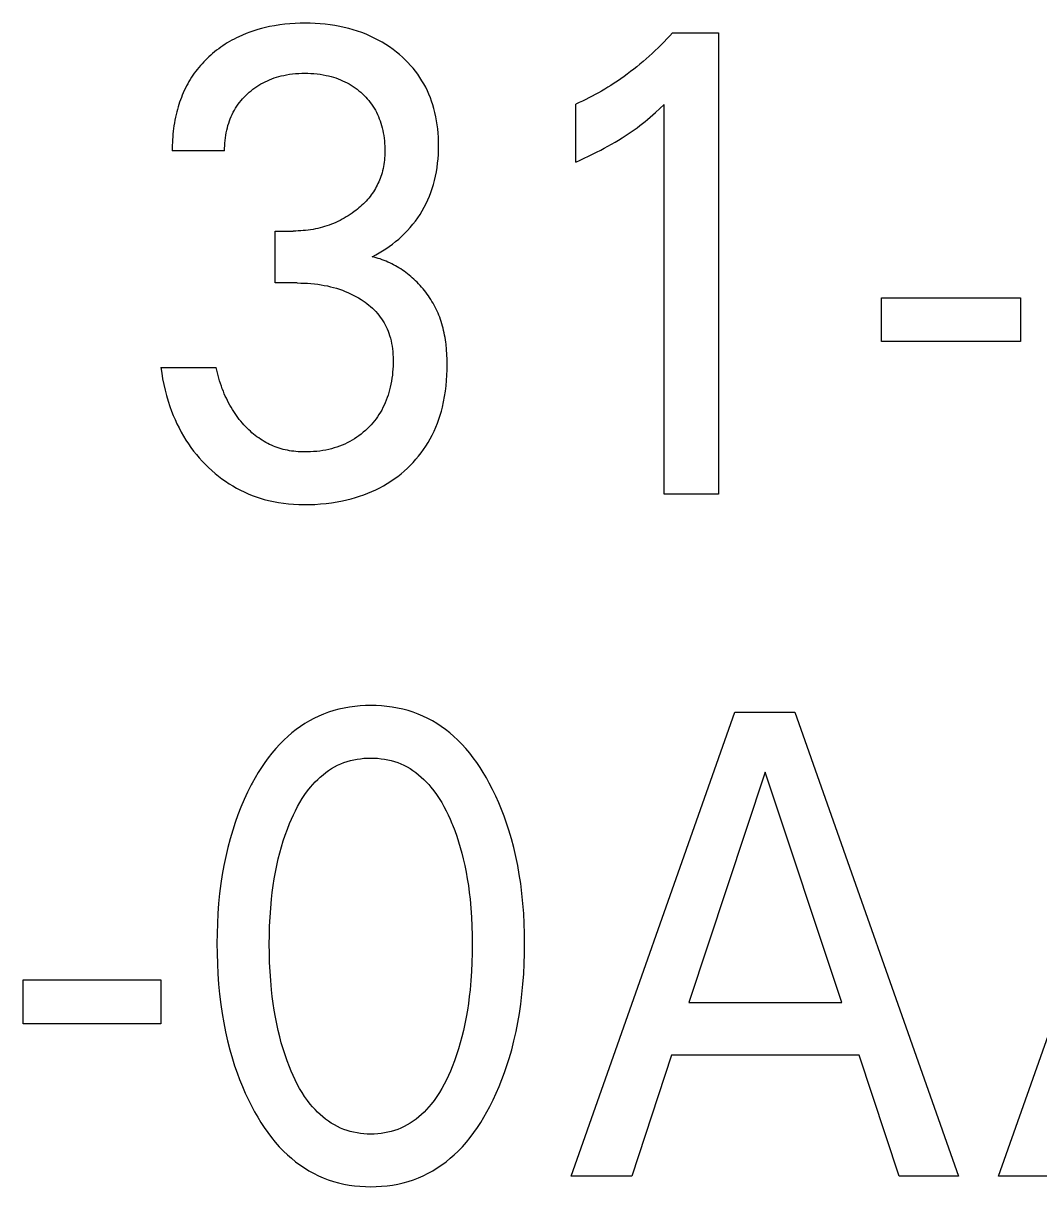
# Model space of a CAD drawing. Extents: x 10 to 622, y -523 to 292.
# Drawn here: x 283.885 to 284.639, y 101.964 to 102.827 of the extents above; entities that cross this region are included whole.
import ezdxf

# ---------------------------------------------------------------- set-up
doc = ezdxf.new("R2010")
doc.units = 0
doc.header["$LTSCALE"] = 5
doc.header["$MEASUREMENT"] = 0
doc.layers.get('0').update_dxf_attribs({"linetype": 'CONTINUOUS'})

msp = doc.modelspace()

# ---------------------------------------------------------------- linework, layer by layer
at = {"color": 7, "linetype": 'Continuous'}
for p, q in [((284.07179, 102.82533), (284.06804, 102.82464)), ((284.07555, 102.82591), (284.07179, 102.82533)), ((284.07933, 102.82636), (284.07555, 102.82591)), ((284.08312, 102.82671), (284.07933, 102.82636)), ((284.08693, 102.82695), (284.08312, 102.82671)), ((284.09074, 102.82709), (284.08693, 102.82695)), ((284.09455, 102.82713), (284.09074, 102.82709)), ((284.09823, 102.82709), (284.09455, 102.82713)), ((284.10191, 102.82695), (284.09823, 102.82709)), ((284.10559, 102.82672), (284.10191, 102.82695)), ((284.10926, 102.82639), (284.10559, 102.82672)), ((284.11292, 102.82595), (284.10926, 102.82639)), ((284.11656, 102.82541), (284.11292, 102.82595)), ((284.12018, 102.82475), (284.11656, 102.82541)), ((284.04512, 102.81716), (284.04339, 102.81632)), ((284.04787, 102.8184), (284.04512, 102.81716)), ((284.05066, 102.81955), (284.04787, 102.8184)), ((284.05349, 102.82062), (284.05066, 102.81955)), ((284.05635, 102.82159), (284.05349, 102.82062)), ((284.05924, 102.82248), (284.05635, 102.82159)), ((284.06215, 102.82328), (284.05924, 102.82248)), ((284.06509, 102.824), (284.06215, 102.82328)), ((284.06804, 102.82464), (284.06509, 102.824)), ((284.12349, 102.82404), (284.12018, 102.82475)), ((284.12679, 102.82323), (284.12349, 102.82404)), ((284.13005, 102.82231), (284.12679, 102.82323)), ((284.13328, 102.82129), (284.13005, 102.82231)), ((284.13648, 102.82017), (284.13328, 102.82129)), ((284.13964, 102.81894), (284.13648, 102.82017)), ((284.14275, 102.81759), (284.13964, 102.81894)), ((284.1457, 102.81619), (284.14275, 102.81759)), ((284.365, 102.81779), (284.36291, 102.81555)), ((284.36706, 102.82006), (284.365, 102.81779)), ((284.36706, 102.82006), (284.40102, 102.82006)), ((284.40102, 102.82006), (284.40102, 102.47779)), ((284.0303, 102.80828), (284.02877, 102.80712)), ((284.03186, 102.80941), (284.0303, 102.80828)), ((284.03344, 102.8105), (284.03186, 102.80941)), ((284.03505, 102.81156), (284.03344, 102.8105)), ((284.03667, 102.81259), (284.03505, 102.81156)), ((284.03832, 102.81357), (284.03667, 102.81259)), ((284.03999, 102.81453), (284.03832, 102.81357)), ((284.04168, 102.81544), (284.03999, 102.81453)), ((284.04339, 102.81632), (284.04168, 102.81544)), ((284.14861, 102.81468), (284.1457, 102.81619)), ((284.15146, 102.81308), (284.14861, 102.81468)), ((284.15425, 102.81137), (284.15146, 102.81308)), ((284.15699, 102.80957), (284.15425, 102.81137)), ((284.15965, 102.80766), (284.15699, 102.80957)), ((284.35646, 102.809), (284.35425, 102.80687)), ((284.35864, 102.81115), (284.35646, 102.809)), ((284.36079, 102.81334), (284.35864, 102.81115)), ((284.36291, 102.81555), (284.36079, 102.81334)), ((284.02043, 102.79974), (284.01916, 102.79843)), ((284.02173, 102.80102), (284.02043, 102.79974)), ((284.02305, 102.80227), (284.02173, 102.80102)), ((284.0244, 102.8035), (284.02305, 102.80227)), ((284.02578, 102.80469), (284.0244, 102.8035)), ((284.02726, 102.80592), (284.02578, 102.80469)), ((284.02877, 102.80712), (284.02726, 102.80592)), ((284.16225, 102.80567), (284.15965, 102.80766)), ((284.16445, 102.80385), (284.16225, 102.80567)), ((284.16659, 102.80197), (284.16445, 102.80385)), ((284.16867, 102.80001), (284.16659, 102.80197)), ((284.17068, 102.79799), (284.16867, 102.80001)), ((284.34745, 102.80067), (284.34513, 102.79867)), ((284.34975, 102.80271), (284.34745, 102.80067)), ((284.35202, 102.80477), (284.34975, 102.80271)), ((284.35425, 102.80687), (284.35202, 102.80477)), ((284.01326, 102.79149), (284.01218, 102.79003)), ((284.01438, 102.79293), (284.01326, 102.79149)), ((284.01553, 102.79435), (284.01438, 102.79293)), ((284.01671, 102.79573), (284.01553, 102.79435)), ((284.01792, 102.7971), (284.01671, 102.79573)), ((284.01916, 102.79843), (284.01792, 102.7971)), ((284.17261, 102.7959), (284.17068, 102.79799)), ((284.17448, 102.79375), (284.17261, 102.7959)), ((284.17626, 102.79153), (284.17448, 102.79375)), ((284.17797, 102.78925), (284.17626, 102.79153)), ((284.33586, 102.79122), (284.33348, 102.78943)), ((284.33822, 102.79303), (284.33586, 102.79122)), ((284.34055, 102.79488), (284.33822, 102.79303)), ((284.34285, 102.79676), (284.34055, 102.79488)), ((284.34513, 102.79867), (284.34285, 102.79676)), ((284.00728, 102.78228), (284.0064, 102.78064)), ((284.0082, 102.7839), (284.00728, 102.78228)), ((284.00916, 102.7855), (284.0082, 102.7839)), ((284.01013, 102.78703), (284.00916, 102.7855)), ((284.01114, 102.78854), (284.01013, 102.78703)), ((284.01218, 102.79003), (284.01114, 102.78854)), ((284.06165, 102.78209), (284.0632, 102.78295)), ((284.0632, 102.78295), (284.06479, 102.78376)), ((284.06479, 102.78376), (284.06643, 102.78454)), ((284.06643, 102.78454), (284.0681, 102.78526)), ((284.0681, 102.78526), (284.06979, 102.78593)), ((284.06979, 102.78593), (284.0715, 102.78654)), ((284.0715, 102.78654), (284.07323, 102.78711)), ((284.07323, 102.78711), (284.07498, 102.78762)), ((284.07498, 102.78762), (284.07674, 102.78807)), ((284.07674, 102.78807), (284.07851, 102.78848)), ((284.07851, 102.78848), (284.08071, 102.78891)), ((284.08071, 102.78891), (284.08293, 102.78927)), ((284.08293, 102.78927), (284.08516, 102.78956)), ((284.08516, 102.78956), (284.08739, 102.78978)), ((284.08739, 102.78978), (284.08963, 102.78993)), ((284.08963, 102.78993), (284.09188, 102.79002)), ((284.09188, 102.79002), (284.09412, 102.79005)), ((284.09412, 102.79005), (284.09642, 102.79003)), ((284.09642, 102.79003), (284.09871, 102.78994)), ((284.09871, 102.78994), (284.101, 102.78979)), ((284.101, 102.78979), (284.10328, 102.78957)), ((284.10328, 102.78957), (284.10555, 102.78928)), ((284.10555, 102.78928), (284.10781, 102.78892)), ((284.10781, 102.78892), (284.11006, 102.78848)), ((284.11006, 102.78848), (284.11185, 102.78807)), ((284.11185, 102.78807), (284.11363, 102.78762)), ((284.11363, 102.78762), (284.1154, 102.78711)), ((284.1154, 102.78711), (284.11714, 102.78655)), ((284.11714, 102.78655), (284.11887, 102.78594)), ((284.11887, 102.78594), (284.12058, 102.78527)), ((284.12058, 102.78527), (284.12227, 102.78454)), ((284.12227, 102.78454), (284.12393, 102.78376)), ((284.12393, 102.78376), (284.12551, 102.78296)), ((284.12551, 102.78296), (284.12706, 102.7821)), ((284.17958, 102.78691), (284.17797, 102.78925)), ((284.1811, 102.78452), (284.17958, 102.78691)), ((284.18252, 102.78209), (284.1811, 102.78452)), ((284.32372, 102.78264), (284.32122, 102.78103)), ((284.32619, 102.78428), (284.32372, 102.78264)), ((284.32865, 102.78597), (284.32619, 102.78428)), ((284.33107, 102.78768), (284.32865, 102.78597)), ((284.33348, 102.78943), (284.33107, 102.78768)), ((284.00326, 102.77387), (284.00257, 102.77213)), ((284.00399, 102.77559), (284.00326, 102.77387)), ((284.00475, 102.77729), (284.00399, 102.77559)), ((284.00556, 102.77897), (284.00475, 102.77729)), ((284.0064, 102.78064), (284.00556, 102.77897)), ((284.04918, 102.77232), (284.0504, 102.77355)), ((284.0504, 102.77355), (284.05165, 102.77475)), ((284.05165, 102.77475), (284.05295, 102.7759)), ((284.05295, 102.7759), (284.05431, 102.77705)), ((284.05431, 102.77705), (284.05572, 102.77815)), ((284.05572, 102.77815), (284.05715, 102.77921)), ((284.05715, 102.77921), (284.05862, 102.78022)), ((284.05862, 102.78022), (284.06012, 102.78118)), ((284.06012, 102.78118), (284.06165, 102.78209)), ((284.12706, 102.7821), (284.12859, 102.78119)), ((284.12859, 102.78119), (284.13008, 102.78022)), ((284.13008, 102.78022), (284.13154, 102.77921)), ((284.13154, 102.77921), (284.13297, 102.77816)), ((284.13297, 102.77816), (284.13436, 102.77705)), ((284.13436, 102.77705), (284.13572, 102.7759)), ((284.13572, 102.7759), (284.13699, 102.77475)), ((284.13699, 102.77475), (284.13822, 102.77357)), ((284.13822, 102.77357), (284.13942, 102.77234)), ((284.18386, 102.7796), (284.18252, 102.78209)), ((284.1851, 102.77706), (284.18386, 102.7796)), ((284.18626, 102.77448), (284.1851, 102.77706)), ((284.18733, 102.77186), (284.18626, 102.77448)), ((284.30971, 102.77424), (284.30735, 102.77297)), ((284.31205, 102.77553), (284.30971, 102.77424)), ((284.31437, 102.77686), (284.31205, 102.77553)), ((284.31667, 102.77822), (284.31437, 102.77686)), ((284.31895, 102.77961), (284.31667, 102.77822)), ((284.32122, 102.78103), (284.31895, 102.77961)), ((284.00017, 102.76505), (283.99966, 102.76324)), ((284.00072, 102.76684), (284.00017, 102.76505)), ((284.0013, 102.76862), (284.00072, 102.76684)), ((284.00192, 102.77038), (284.0013, 102.76862)), ((284.00257, 102.77213), (284.00192, 102.77038)), ((284.04281, 102.76414), (284.04374, 102.76559)), ((284.04374, 102.76559), (284.04474, 102.76701)), ((284.04474, 102.76701), (284.04578, 102.76839)), ((284.04578, 102.76839), (284.04686, 102.76974)), ((284.04686, 102.76974), (284.048, 102.77105)), ((284.048, 102.77105), (284.04918, 102.77232)), ((284.13942, 102.77234), (284.14057, 102.77107)), ((284.14057, 102.77107), (284.14168, 102.76977)), ((284.14168, 102.76977), (284.14274, 102.76843)), ((284.14274, 102.76843), (284.14375, 102.76705)), ((284.14375, 102.76705), (284.14472, 102.76564)), ((284.14472, 102.76564), (284.14563, 102.76419)), ((284.1883, 102.76921), (284.18733, 102.77186)), ((284.18919, 102.76652), (284.1883, 102.76921)), ((284.18998, 102.76381), (284.18919, 102.76652)), ((284.29776, 102.76823), (284.29533, 102.76712)), ((284.29533, 102.72418), (284.29533, 102.76712)), ((284.30019, 102.76936), (284.29776, 102.76823)), ((284.30259, 102.77053), (284.30019, 102.76936)), ((284.30498, 102.77174), (284.30259, 102.77053)), ((284.30735, 102.77297), (284.30498, 102.77174)), ((284.35771, 102.76387), (284.36091, 102.76688)), ((284.36091, 102.47779), (284.36091, 102.76688)), ((283.99823, 102.75734), (283.99782, 102.75528)), ((283.99869, 102.75939), (283.99823, 102.75734)), ((283.99918, 102.76143), (283.99869, 102.75939)), ((283.99966, 102.76324), (283.99918, 102.76143)), ((284.03828, 102.7547), (284.0389, 102.75633)), ((284.0389, 102.75633), (284.03957, 102.75795)), ((284.03957, 102.75795), (284.0403, 102.75954)), ((284.0403, 102.75954), (284.04108, 102.7611)), ((284.04108, 102.7611), (284.04191, 102.76264)), ((284.04191, 102.76264), (284.04281, 102.76414)), ((284.14563, 102.76419), (284.14651, 102.76267)), ((284.14651, 102.76267), (284.14733, 102.76111)), ((284.14733, 102.76111), (284.14809, 102.75953)), ((284.14809, 102.75953), (284.1488, 102.75792)), ((284.1488, 102.75792), (284.14946, 102.75628)), ((284.14946, 102.75628), (284.15006, 102.75463)), ((284.19075, 102.76083), (284.18998, 102.76381)), ((284.19141, 102.75782), (284.19075, 102.76083)), ((284.19198, 102.7548), (284.19141, 102.75782)), ((284.34846, 102.75571), (284.35048, 102.75742)), ((284.35048, 102.75742), (284.35249, 102.75915)), ((284.35249, 102.75915), (284.35447, 102.76091)), ((284.35447, 102.76091), (284.35771, 102.76387)), ((283.99683, 102.74907), (283.99658, 102.74699)), ((283.99712, 102.75114), (283.99683, 102.74907)), ((283.99745, 102.75322), (283.99712, 102.75114)), ((283.99782, 102.75528), (283.99745, 102.75322)), ((284.03587, 102.74589), (284.03627, 102.74778)), ((284.03627, 102.74778), (284.03672, 102.74966)), ((284.03672, 102.74966), (284.03719, 102.75136)), ((284.03719, 102.75136), (284.03771, 102.75304)), ((284.03771, 102.75304), (284.03828, 102.7547)), ((284.15006, 102.75463), (284.15062, 102.75295)), ((284.15062, 102.75295), (284.15112, 102.75126)), ((284.15112, 102.75126), (284.15157, 102.74956)), ((284.15157, 102.74956), (284.15202, 102.74764)), ((284.15202, 102.74764), (284.1524, 102.74571)), ((284.19244, 102.75175), (284.19198, 102.7548)), ((284.19281, 102.7487), (284.19244, 102.75175)), ((284.1931, 102.74563), (284.19281, 102.7487)), ((284.33632, 102.74652), (284.33853, 102.74807)), ((284.33853, 102.74807), (284.34071, 102.74965)), ((284.34071, 102.74965), (284.34287, 102.75126)), ((284.34287, 102.75126), (284.34475, 102.75272)), ((284.34475, 102.75272), (284.34661, 102.7542)), ((284.34661, 102.7542), (284.34846, 102.75571)), ((283.99605, 102.74075), (283.99595, 102.73867)), ((283.99619, 102.74283), (283.99605, 102.74075)), ((283.99637, 102.74491), (283.99619, 102.74283)), ((283.99658, 102.74699), (283.99637, 102.74491)), ((284.03487, 102.73822), (284.03503, 102.74014)), ((284.03503, 102.74014), (284.03525, 102.74206)), ((284.03525, 102.74206), (284.03553, 102.74398)), ((284.03553, 102.74398), (284.03587, 102.74589)), ((284.1524, 102.74571), (284.15273, 102.74377)), ((284.15273, 102.74377), (284.153, 102.74182)), ((284.153, 102.74182), (284.15322, 102.73986)), ((284.15322, 102.73986), (284.15338, 102.7379)), ((284.1933, 102.74255), (284.1931, 102.74563)), ((284.19341, 102.73947), (284.1933, 102.74255)), ((284.19345, 102.73638), (284.19341, 102.73947)), ((284.32437, 102.73892), (284.32698, 102.74048)), ((284.32698, 102.74048), (284.32957, 102.74207)), ((284.32957, 102.74207), (284.33184, 102.74352)), ((284.33184, 102.74352), (284.33409, 102.745)), ((284.33409, 102.745), (284.33632, 102.74652)), ((283.99588, 102.7366), (283.99585, 102.73454)), ((283.99585, 102.73454), (283.99586, 102.73248)), ((284.03469, 102.73248), (283.99586, 102.73248)), ((283.99595, 102.73867), (283.99588, 102.7366)), ((284.03469, 102.73248), (284.0347, 102.73439)), ((284.0347, 102.73439), (284.03476, 102.7363)), ((284.03476, 102.7363), (284.03487, 102.73822)), ((284.15338, 102.7379), (284.15349, 102.73593)), ((284.15352, 102.73039), (284.15345, 102.72879)), ((284.15349, 102.73593), (284.15354, 102.73396)), ((284.15355, 102.73199), (284.15352, 102.73039)), ((284.15354, 102.73396), (284.15355, 102.73199)), ((284.19328, 102.72981), (284.19341, 102.73309)), ((284.19341, 102.73309), (284.19345, 102.73638)), ((284.30764, 102.72997), (284.31069, 102.73149)), ((284.31069, 102.73149), (284.31372, 102.73305)), ((284.31372, 102.73305), (284.31641, 102.73447)), ((284.31641, 102.73447), (284.31908, 102.73592)), ((284.31908, 102.73592), (284.32173, 102.7374)), ((284.32173, 102.7374), (284.32437, 102.73892)), ((284.1528, 102.72244), (284.15254, 102.72086)), ((284.15302, 102.72402), (284.1528, 102.72244)), ((284.1532, 102.72561), (284.15302, 102.72402)), ((284.15334, 102.7272), (284.1532, 102.72561)), ((284.15345, 102.72879), (284.15334, 102.7272)), ((284.19231, 102.72001), (284.19273, 102.72327)), ((284.19273, 102.72327), (284.19305, 102.72653)), ((284.19305, 102.72653), (284.19328, 102.72981)), ((284.29533, 102.72418), (284.29842, 102.72559)), ((284.29842, 102.72559), (284.30151, 102.72703)), ((284.30151, 102.72703), (284.30458, 102.72849)), ((284.30458, 102.72849), (284.30764, 102.72997)), ((284.15059, 102.71334), (284.15012, 102.71203)), ((284.15103, 102.71467), (284.15059, 102.71334)), ((284.15148, 102.7162), (284.15103, 102.71467)), ((284.15188, 102.71774), (284.15148, 102.7162)), ((284.15223, 102.7193), (284.15188, 102.71774)), ((284.15254, 102.72086), (284.15223, 102.7193)), ((284.19041, 102.71036), (284.19115, 102.71356)), ((284.19115, 102.71356), (284.19179, 102.71677)), ((284.19179, 102.71677), (284.19231, 102.72001)), ((284.14652, 102.70446), (284.1458, 102.70326)), ((284.14721, 102.70568), (284.14652, 102.70446)), ((284.14786, 102.70692), (284.14721, 102.70568)), ((284.14848, 102.70817), (284.14786, 102.70692)), ((284.14906, 102.70944), (284.14848, 102.70817)), ((284.14961, 102.71073), (284.14906, 102.70944)), ((284.15012, 102.71203), (284.14961, 102.71073)), ((284.18773, 102.70165), (284.18873, 102.70452)), ((284.18873, 102.70452), (284.18962, 102.70743)), ((284.18962, 102.70743), (284.19041, 102.71036)), ((284.14067, 102.69633), (284.13968, 102.69523)), ((284.14163, 102.69746), (284.14067, 102.69633)), ((284.14256, 102.69861), (284.14163, 102.69746)), ((284.14346, 102.69979), (284.14256, 102.69861)), ((284.14427, 102.70092), (284.14346, 102.69979)), ((284.14505, 102.70208), (284.14427, 102.70092)), ((284.1458, 102.70326), (284.14505, 102.70208)), ((284.18416, 102.69327), (284.18545, 102.69602)), ((284.18545, 102.69602), (284.18664, 102.69881)), ((284.18664, 102.69881), (284.18773, 102.70165)), ((284.13084, 102.68735), (284.12941, 102.68631)), ((284.13202, 102.68824), (284.13084, 102.68735)), ((284.13318, 102.68917), (284.13202, 102.68824)), ((284.13432, 102.69011), (284.13318, 102.68917)), ((284.13544, 102.69108), (284.13432, 102.69011)), ((284.13654, 102.69208), (284.13544, 102.69108)), ((284.13761, 102.69311), (284.13654, 102.69208)), ((284.13866, 102.69415), (284.13761, 102.69311)), ((284.13968, 102.69523), (284.13866, 102.69415)), ((284.17969, 102.68533), (284.18128, 102.68792)), ((284.18128, 102.68792), (284.18277, 102.69056)), ((284.18277, 102.69056), (284.18416, 102.69327)), ((284.11552, 102.67866), (284.11389, 102.678)), ((284.11714, 102.67935), (284.11552, 102.67866)), ((284.11874, 102.68009), (284.11714, 102.67935)), ((284.12033, 102.68086), (284.11874, 102.68009)), ((284.1219, 102.68168), (284.12033, 102.68086)), ((284.12344, 102.68253), (284.1219, 102.68168)), ((284.12497, 102.68342), (284.12344, 102.68253)), ((284.12647, 102.68434), (284.12497, 102.68342)), ((284.12795, 102.68531), (284.12647, 102.68434)), ((284.12941, 102.68631), (284.12795, 102.68531)), ((284.17435, 102.67794), (284.17622, 102.68033)), ((284.17622, 102.68033), (284.178, 102.6828)), ((284.178, 102.6828), (284.17969, 102.68533)), ((284.07226, 102.63441), (284.07226, 102.67295)), ((284.07226, 102.67295), (284.08563, 102.67295)), ((284.08747, 102.67297), (284.08563, 102.67295)), ((284.0893, 102.67303), (284.08747, 102.67297)), ((284.09114, 102.67312), (284.0893, 102.67303)), ((284.09297, 102.67326), (284.09114, 102.67312)), ((284.0948, 102.67343), (284.09297, 102.67326)), ((284.09663, 102.67365), (284.0948, 102.67343)), ((284.09845, 102.67391), (284.09663, 102.67365)), ((284.10026, 102.67421), (284.09845, 102.67391)), ((284.10207, 102.67455), (284.10026, 102.67421)), ((284.10379, 102.67493), (284.10207, 102.67455)), ((284.1055, 102.67534), (284.10379, 102.67493)), ((284.1072, 102.67579), (284.1055, 102.67534)), ((284.10889, 102.67628), (284.1072, 102.67579)), ((284.11057, 102.67682), (284.10889, 102.67628)), ((284.11224, 102.67739), (284.11057, 102.67682)), ((284.11389, 102.678), (284.11224, 102.67739)), ((284.16607, 102.66905), (284.16825, 102.67116)), ((284.16825, 102.67116), (284.17036, 102.67335)), ((284.17036, 102.67335), (284.1724, 102.67561)), ((284.1724, 102.67561), (284.17435, 102.67794)), ((284.1544, 102.65981), (284.15683, 102.66149)), ((284.15683, 102.66149), (284.15921, 102.66325)), ((284.15921, 102.66325), (284.16156, 102.66511)), ((284.16156, 102.66511), (284.16385, 102.66704)), ((284.16385, 102.66704), (284.16607, 102.66905)), ((284.14421, 102.65393), (284.14683, 102.65527)), ((284.14571, 102.65355), (284.14421, 102.65393)), ((284.14721, 102.65314), (284.14571, 102.65355)), ((284.14683, 102.65527), (284.1494, 102.6567)), ((284.14868, 102.6527), (284.14721, 102.65314)), ((284.15015, 102.65222), (284.14868, 102.6527)), ((284.1494, 102.6567), (284.15192, 102.65821)), ((284.15192, 102.65821), (284.1544, 102.65981)), ((284.15161, 102.6517), (284.15015, 102.65222)), ((284.15305, 102.65116), (284.15161, 102.6517)), ((284.15448, 102.65057), (284.15305, 102.65116)), ((284.15589, 102.64996), (284.15448, 102.65057)), ((284.15729, 102.64931), (284.15589, 102.64996)), ((284.15868, 102.64864), (284.15729, 102.64931)), ((284.16005, 102.64793), (284.15868, 102.64864)), ((284.1614, 102.64719), (284.16005, 102.64793)), ((284.16274, 102.64642), (284.1614, 102.64719)), ((284.16406, 102.64563), (284.16274, 102.64642)), ((284.16536, 102.6448), (284.16406, 102.64563)), ((284.16665, 102.64395), (284.16536, 102.6448)), ((284.16791, 102.64306), (284.16665, 102.64395)), ((284.16916, 102.64216), (284.16791, 102.64306)), ((284.17039, 102.64122), (284.16916, 102.64216)), ((284.1716, 102.64026), (284.17039, 102.64122)), ((284.17279, 102.63927), (284.1716, 102.64026)), ((284.17396, 102.63826), (284.17279, 102.63927)), ((284.1751, 102.63723), (284.17396, 102.63826)), ((284.1763, 102.6361), (284.1751, 102.63723)), ((284.17747, 102.63495), (284.1763, 102.6361)), ((284.0886, 102.63441), (284.07226, 102.63441)), ((284.0886, 102.63441), (284.09114, 102.63438)), ((284.09114, 102.63438), (284.09368, 102.63431)), ((284.09368, 102.63431), (284.09622, 102.63418)), ((284.09622, 102.63418), (284.09875, 102.63399)), ((284.09875, 102.63399), (284.10128, 102.63374)), ((284.10128, 102.63374), (284.1038, 102.63343)), ((284.1038, 102.63343), (284.10631, 102.63305)), ((284.10631, 102.63305), (284.10861, 102.63265)), ((284.10861, 102.63265), (284.1109, 102.63219)), ((284.1109, 102.63219), (284.11317, 102.63167)), ((284.11317, 102.63167), (284.11543, 102.6311)), ((284.11543, 102.6311), (284.11767, 102.63046)), ((284.11767, 102.63046), (284.11989, 102.62975)), ((284.11989, 102.62975), (284.12209, 102.62899)), ((284.12209, 102.62899), (284.12415, 102.6282)), ((284.12415, 102.6282), (284.12619, 102.62736)), ((284.12619, 102.62736), (284.1282, 102.62646)), ((284.17862, 102.63377), (284.17747, 102.63495)), ((284.17974, 102.63257), (284.17862, 102.63377)), ((284.18083, 102.63135), (284.17974, 102.63257)), ((284.1819, 102.6301), (284.18083, 102.63135)), ((284.18293, 102.62882), (284.1819, 102.6301)), ((284.18394, 102.62753), (284.18293, 102.62882)), ((284.18492, 102.62622), (284.18394, 102.62753)), ((284.1282, 102.62646), (284.13018, 102.62549)), ((284.13018, 102.62549), (284.13213, 102.62446)), ((284.13213, 102.62446), (284.13405, 102.62337)), ((284.13405, 102.62337), (284.13593, 102.62221)), ((284.13593, 102.62221), (284.13741, 102.62124)), ((284.13741, 102.62124), (284.13887, 102.62022)), ((284.13887, 102.62022), (284.14029, 102.61916)), ((284.14029, 102.61916), (284.14168, 102.61805)), ((284.18588, 102.62488), (284.18492, 102.62622)), ((284.1868, 102.62353), (284.18588, 102.62488)), ((284.18769, 102.62215), (284.1868, 102.62353)), ((284.18855, 102.62076), (284.18769, 102.62215)), ((284.18937, 102.61935), (284.18855, 102.62076)), ((284.19017, 102.61792), (284.18937, 102.61935)), ((284.522, 102.59099), (284.522, 102.62343)), ((284.522, 102.62343), (284.62515, 102.62343)), ((284.62515, 102.62343), (284.62515, 102.59099)), ((284.14168, 102.61805), (284.14303, 102.6169)), ((284.14303, 102.6169), (284.14434, 102.61571)), ((284.14434, 102.61571), (284.14561, 102.61447)), ((284.14561, 102.61447), (284.14684, 102.61319)), ((284.14684, 102.61319), (284.14801, 102.61187)), ((284.14801, 102.61187), (284.14914, 102.6105)), ((284.14914, 102.6105), (284.15017, 102.60915)), ((284.19093, 102.61648), (284.19017, 102.61792)), ((284.19166, 102.61502), (284.19093, 102.61648)), ((284.19235, 102.61355), (284.19166, 102.61502)), ((284.19301, 102.61206), (284.19235, 102.61355)), ((284.19364, 102.61056), (284.19301, 102.61206)), ((284.19426, 102.60896), (284.19364, 102.61056)), ((284.15017, 102.60915), (284.15115, 102.60776)), ((284.15115, 102.60776), (284.15208, 102.60633)), ((284.15208, 102.60633), (284.15295, 102.60487)), ((284.15295, 102.60487), (284.15378, 102.60338)), ((284.15378, 102.60338), (284.15455, 102.60186)), ((284.15455, 102.60186), (284.15526, 102.60031)), ((284.19484, 102.60734), (284.19426, 102.60896)), ((284.19539, 102.60571), (284.19484, 102.60734)), ((284.19589, 102.60408), (284.19539, 102.60571)), ((284.19637, 102.60242), (284.19589, 102.60408)), ((284.1968, 102.60076), (284.19637, 102.60242)), ((284.15526, 102.60031), (284.15592, 102.59874)), ((284.15592, 102.59874), (284.15652, 102.59715)), ((284.15652, 102.59715), (284.15706, 102.59554)), ((284.15706, 102.59554), (284.15764, 102.59357)), ((284.15764, 102.59357), (284.15814, 102.59159)), ((284.1972, 102.59909), (284.1968, 102.60076)), ((284.19757, 102.59741), (284.1972, 102.59909)), ((284.19791, 102.59572), (284.19757, 102.59741)), ((284.19822, 102.59402), (284.19791, 102.59572)), ((284.19849, 102.59232), (284.19822, 102.59402)), ((284.19874, 102.59061), (284.19849, 102.59232)), ((284.15814, 102.59159), (284.15856, 102.58958)), ((284.15856, 102.58958), (284.1589, 102.58756)), ((284.1589, 102.58756), (284.15918, 102.58553)), ((284.15918, 102.58553), (284.1594, 102.58348)), ((284.19896, 102.5889), (284.19874, 102.59061)), ((284.19934, 102.58516), (284.19896, 102.5889)), ((284.1996, 102.58142), (284.19934, 102.58516)), ((284.62515, 102.59099), (284.522, 102.59099)), ((284.1594, 102.58348), (284.15955, 102.58143)), ((284.15955, 102.58143), (284.15965, 102.57938)), ((284.15965, 102.57938), (284.1597, 102.57732)), ((284.1597, 102.57506), (284.15965, 102.57279)), ((284.1597, 102.57732), (284.1597, 102.57506)), ((284.19976, 102.57766), (284.1996, 102.58142)), ((284.19982, 102.57391), (284.19976, 102.57766)), ((283.98737, 102.57171), (283.98798, 102.56751)), ((283.98737, 102.57171), (284.02833, 102.57171)), ((283.98798, 102.56751), (283.9887, 102.56331)), ((284.02879, 102.56972), (284.02833, 102.57171)), ((284.02928, 102.56772), (284.02879, 102.56972)), ((284.02981, 102.56574), (284.02928, 102.56772)), ((284.15936, 102.56828), (284.15913, 102.56603)), ((284.15953, 102.57054), (284.15936, 102.56828)), ((284.15965, 102.57279), (284.15953, 102.57054)), ((284.19964, 102.56592), (284.19978, 102.56991)), ((284.19978, 102.56991), (284.19982, 102.57391)), ((283.9887, 102.56331), (283.98954, 102.55912)), ((283.98954, 102.55912), (283.9905, 102.55496)), ((284.03037, 102.56376), (284.02981, 102.56574)), ((284.03097, 102.56178), (284.03037, 102.56376)), ((284.0316, 102.55982), (284.03097, 102.56178)), ((284.03227, 102.55787), (284.0316, 102.55982)), ((284.03298, 102.55594), (284.03227, 102.55787)), ((284.15806, 102.55934), (284.15758, 102.55713)), ((284.15848, 102.56156), (284.15806, 102.55934)), ((284.15883, 102.56379), (284.15848, 102.56156)), ((284.15913, 102.56603), (284.15883, 102.56379)), ((284.19852, 102.55405), (284.19901, 102.55799)), ((284.19901, 102.55799), (284.19938, 102.56195)), ((284.19938, 102.56195), (284.19964, 102.56592)), ((283.9905, 102.55496), (283.99159, 102.55082)), ((283.99159, 102.55082), (283.9928, 102.54671)), ((284.03373, 102.55401), (284.03298, 102.55594)), ((284.03444, 102.55227), (284.03373, 102.55401)), ((284.03519, 102.55054), (284.03444, 102.55227)), ((284.03598, 102.54883), (284.03519, 102.55054)), ((284.15533, 102.54936), (284.15462, 102.54746)), ((284.15597, 102.55128), (284.15533, 102.54936)), ((284.15656, 102.55321), (284.15597, 102.55128)), ((284.1571, 102.55517), (284.15656, 102.55321)), ((284.15758, 102.55713), (284.1571, 102.55517)), ((284.19716, 102.54623), (284.19791, 102.55013)), ((284.19791, 102.55013), (284.19852, 102.55405)), ((283.9928, 102.54671), (283.99413, 102.54264)), ((283.99413, 102.54264), (283.9953, 102.5394)), ((284.0368, 102.54714), (284.03598, 102.54883)), ((284.03765, 102.54546), (284.0368, 102.54714)), ((284.03854, 102.54381), (284.03765, 102.54546)), ((284.03947, 102.54217), (284.03854, 102.54381)), ((284.04044, 102.54056), (284.03947, 102.54217)), ((284.04144, 102.53897), (284.04044, 102.54056)), ((284.15216, 102.54192), (284.15121, 102.54014)), ((284.15304, 102.54374), (284.15216, 102.54192)), ((284.15386, 102.54559), (284.15304, 102.54374)), ((284.15462, 102.54746), (284.15386, 102.54559)), ((284.19548, 102.5393), (284.19628, 102.54236)), ((284.19628, 102.54236), (284.19716, 102.54623)), ((283.9953, 102.5394), (283.99656, 102.5362)), ((283.99656, 102.5362), (283.9979, 102.53303)), ((283.9979, 102.53303), (283.99933, 102.52991)), ((284.04242, 102.53749), (284.04144, 102.53897)), ((284.04343, 102.53604), (284.04242, 102.53749)), ((284.04448, 102.53461), (284.04343, 102.53604)), ((284.04556, 102.5332), (284.04448, 102.53461)), ((284.04668, 102.53182), (284.04556, 102.5332)), ((284.04783, 102.53047), (284.04668, 102.53182)), ((284.14582, 102.53209), (284.14459, 102.53059)), ((284.14701, 102.53362), (284.14582, 102.53209)), ((284.14814, 102.5352), (284.14701, 102.53362)), ((284.14922, 102.53681), (284.14814, 102.5352)), ((284.15025, 102.53846), (284.14922, 102.53681)), ((284.15121, 102.54014), (284.15025, 102.53846)), ((284.19252, 102.53027), (284.1936, 102.53325)), ((284.1936, 102.53325), (284.19458, 102.53626)), ((284.19458, 102.53626), (284.19548, 102.5393)), ((283.99933, 102.52991), (284.00085, 102.52683)), ((284.00085, 102.52683), (284.00245, 102.52379)), ((284.00245, 102.52379), (284.00415, 102.52081)), ((284.04901, 102.52915), (284.04783, 102.53047)), ((284.05022, 102.52785), (284.04901, 102.52915)), ((284.05146, 102.52658), (284.05022, 102.52785)), ((284.05261, 102.52547), (284.05146, 102.52658)), ((284.05377, 102.52439), (284.05261, 102.52547)), ((284.05497, 102.52333), (284.05377, 102.52439)), ((284.05619, 102.5223), (284.05497, 102.52333)), ((284.13758, 102.5236), (284.136, 102.52231)), ((284.13911, 102.52494), (284.13758, 102.5236)), ((284.1406, 102.52634), (284.13911, 102.52494)), ((284.14198, 102.52771), (284.1406, 102.52634)), ((284.14331, 102.52913), (284.14198, 102.52771)), ((284.14459, 102.53059), (284.14331, 102.52913)), ((284.18871, 102.52157), (284.19008, 102.52442)), ((284.19008, 102.52442), (284.19135, 102.52733)), ((284.19135, 102.52733), (284.19252, 102.53027)), ((284.00415, 102.52081), (284.00595, 102.51788)), ((284.00595, 102.51788), (284.00777, 102.51511)), ((284.00777, 102.51511), (284.00968, 102.51239)), ((284.05743, 102.52131), (284.05619, 102.5223)), ((284.0587, 102.52034), (284.05743, 102.52131)), ((284.05999, 102.51941), (284.0587, 102.52034)), ((284.0613, 102.51851), (284.05999, 102.51941)), ((284.06264, 102.51765), (284.0613, 102.51851)), ((284.06401, 102.51682), (284.06264, 102.51765)), ((284.06534, 102.51607), (284.06401, 102.51682)), ((284.0667, 102.51535), (284.06534, 102.51607)), ((284.06808, 102.51466), (284.0667, 102.51535)), ((284.06947, 102.51402), (284.06808, 102.51466)), ((284.12376, 102.51488), (284.12184, 102.51407)), ((284.12564, 102.51577), (284.12376, 102.51488)), ((284.12749, 102.51672), (284.12564, 102.51577)), ((284.12927, 102.51771), (284.12749, 102.51672)), ((284.13101, 102.51877), (284.12927, 102.51771)), ((284.13271, 102.51989), (284.13101, 102.51877)), ((284.13437, 102.52107), (284.13271, 102.51989)), ((284.136, 102.52231), (284.13437, 102.52107)), ((284.18405, 102.5134), (284.18567, 102.51601)), ((284.18567, 102.51601), (284.18724, 102.51876)), ((284.18724, 102.51876), (284.18871, 102.52157)), ((284.00968, 102.51239), (284.01167, 102.50973)), ((284.01167, 102.50973), (284.01374, 102.50714)), ((284.01374, 102.50714), (284.0159, 102.50461)), ((284.07088, 102.51341), (284.06947, 102.51402)), ((284.07231, 102.51284), (284.07088, 102.51341)), ((284.07375, 102.51231), (284.07231, 102.51284)), ((284.07521, 102.51182), (284.07375, 102.51231)), ((284.07668, 102.51137), (284.07521, 102.51182)), ((284.07816, 102.51097), (284.07668, 102.51137)), ((284.0797, 102.51059), (284.07816, 102.51097)), ((284.08126, 102.51026), (284.0797, 102.51059)), ((284.08282, 102.50997), (284.08126, 102.51026)), ((284.08439, 102.50972), (284.08282, 102.50997)), ((284.08597, 102.50952), (284.08439, 102.50972)), ((284.08755, 102.50934), (284.08597, 102.50952)), ((284.08914, 102.50921), (284.08755, 102.50934)), ((284.09073, 102.50911), (284.08914, 102.50921)), ((284.09232, 102.50905), (284.09073, 102.50911)), ((284.09391, 102.50902), (284.09232, 102.50905)), ((284.09618, 102.50903), (284.09391, 102.50902)), ((284.09845, 102.5091), (284.09618, 102.50903)), ((284.10072, 102.50924), (284.09845, 102.5091)), ((284.10298, 102.50944), (284.10072, 102.50924)), ((284.10523, 102.50971), (284.10298, 102.50944)), ((284.10747, 102.51005), (284.10523, 102.50971)), ((284.10971, 102.51046), (284.10747, 102.51005)), ((284.11193, 102.51094), (284.10971, 102.51046)), ((284.11395, 102.51144), (284.11193, 102.51094)), ((284.11595, 102.51201), (284.11395, 102.51144)), ((284.11794, 102.51263), (284.11595, 102.51201)), ((284.1199, 102.51332), (284.11794, 102.51263)), ((284.12184, 102.51407), (284.1199, 102.51332)), ((284.17666, 102.50358), (284.17864, 102.50593)), ((284.17864, 102.50593), (284.18053, 102.50836)), ((284.18053, 102.50836), (284.18233, 102.51085)), ((284.18233, 102.51085), (284.18405, 102.5134)), ((284.0159, 102.50461), (284.01813, 102.50215)), ((284.01813, 102.50215), (284.02043, 102.49975)), ((284.02043, 102.49975), (284.02281, 102.49743)), ((284.02281, 102.49743), (284.02519, 102.49524)), ((284.17026, 102.49693), (284.17247, 102.49907)), ((284.17247, 102.49907), (284.1746, 102.50129)), ((284.1746, 102.50129), (284.17666, 102.50358)), ((284.02519, 102.49524), (284.02763, 102.49313)), ((284.02763, 102.49313), (284.03014, 102.4911)), ((284.03014, 102.4911), (284.03271, 102.48914)), ((284.03271, 102.48914), (284.03534, 102.48727)), ((284.15794, 102.48724), (284.16055, 102.48902)), ((284.16055, 102.48902), (284.16309, 102.49088)), ((284.16309, 102.49088), (284.16557, 102.49283)), ((284.16557, 102.49283), (284.16798, 102.49487)), ((284.16798, 102.49487), (284.17026, 102.49693)), ((284.03534, 102.48727), (284.03804, 102.48548)), ((284.03804, 102.48548), (284.04078, 102.48379)), ((284.04078, 102.48379), (284.04359, 102.48218)), ((284.04359, 102.48218), (284.04639, 102.4807)), ((284.04639, 102.4807), (284.04924, 102.47932)), ((284.14399, 102.47967), (284.14697, 102.48104)), ((284.14697, 102.48104), (284.14979, 102.48246)), ((284.14979, 102.48246), (284.15256, 102.48396)), ((284.15256, 102.48396), (284.15527, 102.48556)), ((284.15527, 102.48556), (284.15794, 102.48724)), ((284.04924, 102.47932), (284.05213, 102.47802)), ((284.05213, 102.47802), (284.05507, 102.47683)), ((284.05507, 102.47683), (284.05804, 102.47573)), ((284.05804, 102.47573), (284.06104, 102.47473)), ((284.06104, 102.47473), (284.06408, 102.47383)), ((284.06408, 102.47383), (284.06714, 102.47303)), ((284.06714, 102.47303), (284.07085, 102.47221)), ((284.07085, 102.47221), (284.07458, 102.47153)), ((284.07458, 102.47153), (284.07833, 102.47098)), ((284.10994, 102.47081), (284.11402, 102.47132)), ((284.11402, 102.47132), (284.11809, 102.47197)), ((284.11809, 102.47197), (284.12214, 102.47275)), ((284.12214, 102.47275), (284.12534, 102.47347)), ((284.12534, 102.47347), (284.12852, 102.47427)), ((284.12852, 102.47427), (284.13168, 102.47516)), ((284.13168, 102.47516), (284.13481, 102.47615)), ((284.13481, 102.47615), (284.13791, 102.47723)), ((284.13791, 102.47723), (284.14097, 102.4784)), ((284.14097, 102.4784), (284.14399, 102.47967)), ((284.40102, 102.47779), (284.36091, 102.47779)), ((284.07833, 102.47098), (284.0821, 102.47056)), ((284.0821, 102.47056), (284.08589, 102.47026)), ((284.08589, 102.47026), (284.08969, 102.47007)), ((284.08969, 102.47007), (284.09349, 102.46999)), ((284.09349, 102.46999), (284.09761, 102.47001)), ((284.09761, 102.47001), (284.10173, 102.47015)), ((284.10173, 102.47015), (284.10584, 102.47042)), ((284.10584, 102.47042), (284.10994, 102.47081)), ((284.11182, 102.31592), (284.1081, 102.31453)), ((284.1156, 102.31712), (284.11182, 102.31592)), ((284.11943, 102.31815), (284.1156, 102.31712)), ((284.12331, 102.31902), (284.11943, 102.31815)), ((284.12723, 102.31971), (284.12331, 102.31902)), ((284.13118, 102.32025), (284.12723, 102.31971)), ((284.13515, 102.32063), (284.13118, 102.32025)), ((284.13914, 102.32085), (284.13515, 102.32063)), ((284.14313, 102.32093), (284.13914, 102.32085)), ((284.14714, 102.32086), (284.14313, 102.32093)), ((284.15114, 102.32063), (284.14714, 102.32086)), ((284.15512, 102.32026), (284.15114, 102.32063)), ((284.15908, 102.31972), (284.15512, 102.32026)), ((284.16301, 102.31902), (284.15908, 102.31972)), ((284.1669, 102.31816), (284.16301, 102.31902)), ((284.17075, 102.31713), (284.1669, 102.31816)), ((284.17454, 102.31592), (284.17075, 102.31713)), ((284.17826, 102.31453), (284.17454, 102.31592)), ((284.09419, 102.30742), (284.09092, 102.30526)), ((284.09755, 102.30943), (284.09419, 102.30742)), ((284.10099, 102.3113), (284.09755, 102.30943)), ((284.10451, 102.313), (284.10099, 102.3113)), ((284.1081, 102.31453), (284.10451, 102.313)), ((284.18186, 102.313), (284.17826, 102.31453)), ((284.18538, 102.3113), (284.18186, 102.313)), ((284.18882, 102.30944), (284.18538, 102.3113)), ((284.19218, 102.30742), (284.18882, 102.30944)), ((284.19545, 102.30527), (284.19218, 102.30742)), ((284.29188, 101.97159), (284.41336, 102.31581)), ((284.41336, 102.31581), (284.45784, 102.31581)), ((284.45784, 102.31581), (284.57931, 101.97159)), ((284.60889, 101.97159), (284.73037, 102.31581)), ((284.08465, 102.30054), (284.08167, 102.298)), ((284.08774, 102.30297), (284.08465, 102.30054)), ((284.09092, 102.30526), (284.08774, 102.30297)), ((284.19863, 102.30297), (284.19545, 102.30527)), ((284.20171, 102.30055), (284.19863, 102.30297)), ((284.20469, 102.298), (284.20171, 102.30055)), ((284.07567, 102.2922), (284.07268, 102.28893)), ((284.0788, 102.29534), (284.07567, 102.2922)), ((284.08167, 102.298), (284.0788, 102.29534)), ((284.20757, 102.29534), (284.20469, 102.298)), ((284.21069, 102.2922), (284.20757, 102.29534)), ((284.21366, 102.28893), (284.21069, 102.2922)), ((284.0671, 102.28206), (284.0645, 102.27847)), ((284.06982, 102.28555), (284.0671, 102.28206)), ((284.07268, 102.28893), (284.06982, 102.28555)), ((284.13298, 102.28105), (284.1355, 102.28142)), ((284.1355, 102.28142), (284.13804, 102.28169)), ((284.13804, 102.28169), (284.14058, 102.28184)), ((284.14058, 102.28184), (284.14313, 102.2819)), ((284.14313, 102.2819), (284.14569, 102.28184)), ((284.14569, 102.28184), (284.14823, 102.28169)), ((284.14823, 102.28169), (284.15077, 102.28142)), ((284.15077, 102.28142), (284.15329, 102.28105)), ((284.21651, 102.28555), (284.21366, 102.28893)), ((284.21922, 102.28206), (284.21651, 102.28555)), ((284.22181, 102.27847), (284.21922, 102.28206)), ((284.06201, 102.2748), (284.05964, 102.27105)), ((284.0645, 102.27847), (284.06201, 102.2748)), ((284.11183, 102.27261), (284.11401, 102.27402)), ((284.11401, 102.27402), (284.11624, 102.27532)), ((284.11624, 102.27532), (284.11854, 102.2765)), ((284.11854, 102.2765), (284.12084, 102.27754)), ((284.12084, 102.27754), (284.12319, 102.27847)), ((284.12319, 102.27847), (284.12558, 102.27928)), ((284.12558, 102.27928), (284.12802, 102.27998)), ((284.12802, 102.27998), (284.13049, 102.28057)), ((284.13049, 102.28057), (284.13298, 102.28105)), ((284.15329, 102.28105), (284.15578, 102.28057)), ((284.15578, 102.28057), (284.15825, 102.27998)), ((284.15825, 102.27998), (284.16068, 102.27928)), ((284.16068, 102.27928), (284.16308, 102.27847)), ((284.16308, 102.27847), (284.16543, 102.27754)), ((284.16543, 102.27754), (284.16773, 102.2765)), ((284.16773, 102.2765), (284.17002, 102.27532)), ((284.17002, 102.27532), (284.17226, 102.27402)), ((284.17226, 102.27402), (284.17444, 102.27261)), ((284.22428, 102.2748), (284.22181, 102.27847)), ((284.22664, 102.27105), (284.22428, 102.2748)), ((284.05738, 102.26723), (284.05523, 102.26336)), ((284.05964, 102.27105), (284.05738, 102.26723)), ((284.10017, 102.26229), (284.10194, 102.2642)), ((284.10194, 102.2642), (284.10379, 102.26604)), ((284.10379, 102.26604), (284.1057, 102.26781)), ((284.1057, 102.26781), (284.10768, 102.2695)), ((284.10768, 102.2695), (284.10972, 102.2711)), ((284.10972, 102.2711), (284.11183, 102.27261)), ((284.17444, 102.27261), (284.17655, 102.2711)), ((284.17655, 102.2711), (284.17859, 102.2695)), ((284.17859, 102.2695), (284.18057, 102.26781)), ((284.18057, 102.26781), (284.18248, 102.26604)), ((284.18248, 102.26604), (284.18433, 102.2642)), ((284.18433, 102.2642), (284.1861, 102.26229)), ((284.22889, 102.26723), (284.22664, 102.27105)), ((284.23104, 102.26336), (284.22889, 102.26723)), ((284.43581, 102.27141), (284.37916, 102.1004)), ((284.49266, 102.1004), (284.43581, 102.27141)), ((284.05171, 102.2565), (284.04916, 102.25102)), ((284.05445, 102.26189), (284.05171, 102.2565)), ((284.05523, 102.26336), (284.05445, 102.26189)), ((284.09426, 102.25479), (284.0963, 102.2576)), ((284.0963, 102.2576), (284.09847, 102.26032)), ((284.09847, 102.26032), (284.10017, 102.26229)), ((284.1861, 102.26229), (284.1878, 102.26032)), ((284.1878, 102.26032), (284.18997, 102.2576)), ((284.18997, 102.2576), (284.19201, 102.25479)), ((284.23354, 102.25854), (284.23104, 102.26336)), ((284.2359, 102.25367), (284.23354, 102.25854)), ((284.04916, 102.25102), (284.04678, 102.24547)), ((284.08883, 102.24592), (284.09053, 102.24894)), ((284.09053, 102.24894), (284.09234, 102.2519)), ((284.09234, 102.2519), (284.09426, 102.25479)), ((284.19201, 102.25479), (284.19393, 102.2519)), ((284.19393, 102.2519), (284.19574, 102.24894)), ((284.19574, 102.24894), (284.19744, 102.24592)), ((284.23811, 102.24873), (284.2359, 102.25367)), ((284.24019, 102.24373), (284.23811, 102.24873)), ((284.04458, 102.23986), (284.04254, 102.23418)), ((284.04678, 102.24547), (284.04458, 102.23986)), ((284.08427, 102.23655), (284.0857, 102.23971)), ((284.0857, 102.23971), (284.08722, 102.24284)), ((284.08722, 102.24284), (284.08883, 102.24592)), ((284.19744, 102.24592), (284.19905, 102.24284)), ((284.19905, 102.24284), (284.20056, 102.23971)), ((284.20056, 102.23971), (284.202, 102.23655)), ((284.24213, 102.23868), (284.24019, 102.24373)), ((284.24393, 102.23359), (284.24213, 102.23868)), ((284.04254, 102.23418), (284.04066, 102.22844)), ((284.08123, 102.22905), (284.08292, 102.23335)), ((284.08292, 102.23335), (284.08427, 102.23655)), ((284.202, 102.23655), (284.20335, 102.23335)), ((284.20335, 102.23335), (284.20381, 102.23221)), ((284.20381, 102.23221), (284.2054, 102.22809)), ((284.24561, 102.22844), (284.24393, 102.23359)), ((284.03874, 102.22194), (284.03701, 102.21539)), ((284.04066, 102.22844), (284.03874, 102.22194)), ((284.07822, 102.22034), (284.07967, 102.22472)), ((284.07967, 102.22472), (284.08123, 102.22905)), ((284.2054, 102.22809), (284.20687, 102.22394)), ((284.20687, 102.22394), (284.20824, 102.21976)), ((284.24753, 102.22194), (284.24561, 102.22844)), ((284.24926, 102.21539), (284.24753, 102.22194)), ((284.03701, 102.21539), (284.03547, 102.20879)), ((284.07565, 102.2115), (284.07688, 102.21593)), ((284.07688, 102.21593), (284.07822, 102.22034)), ((284.20824, 102.21976), (284.2095, 102.21554)), ((284.2095, 102.21554), (284.21067, 102.2113)), ((284.2508, 102.20879), (284.24926, 102.21539)), ((284.03547, 102.20879), (284.03411, 102.20214)), ((284.07342, 102.20211), (284.07453, 102.20703)), ((284.07453, 102.20703), (284.07565, 102.2115)), ((284.21067, 102.2113), (284.21174, 102.20703)), ((284.21174, 102.20703), (284.21285, 102.20211)), ((284.25216, 102.20214), (284.2508, 102.20879)), ((284.03293, 102.19546), (284.03192, 102.18876)), ((284.03411, 102.20214), (284.03293, 102.19546)), ((284.07153, 102.19219), (284.07242, 102.19716)), ((284.07242, 102.19716), (284.07342, 102.20211)), ((284.21285, 102.20211), (284.21385, 102.19716)), ((284.21385, 102.19716), (284.21474, 102.19219)), ((284.25334, 102.19547), (284.25216, 102.20214)), ((284.25435, 102.18876), (284.25334, 102.19547)), ((284.03192, 102.18876), (284.03099, 102.18139)), ((284.07007, 102.1822), (284.07075, 102.1872)), ((284.07075, 102.1872), (284.07153, 102.19219)), ((284.21474, 102.19219), (284.21552, 102.1872)), ((284.21552, 102.1872), (284.21619, 102.1822)), ((284.25528, 102.18139), (284.25435, 102.18876)), ((284.03099, 102.18139), (284.03026, 102.17399)), ((284.06949, 102.17719), (284.07007, 102.1822)), ((284.21619, 102.1822), (284.21677, 102.17719)), ((284.25601, 102.17399), (284.25528, 102.18139)), ((284.03026, 102.17399), (284.0297, 102.16659)), ((284.0684, 102.16386), (284.06887, 102.17053)), ((284.06887, 102.17053), (284.06949, 102.17719)), ((284.21677, 102.17719), (284.2174, 102.17053)), ((284.2174, 102.17053), (284.21787, 102.16386)), ((284.25657, 102.16659), (284.25601, 102.17399)), ((284.0297, 102.16659), (284.02931, 102.15917)), ((284.06807, 102.15719), (284.0684, 102.16386)), ((284.21787, 102.16386), (284.2182, 102.15719)), ((284.25696, 102.15917), (284.25657, 102.16659)), ((284.02931, 102.15917), (284.02908, 102.15174)), ((284.06788, 102.1505), (284.06807, 102.15719)), ((284.2182, 102.15719), (284.21839, 102.1505)), ((284.25719, 102.15174), (284.25696, 102.15917)), ((284.02908, 102.15174), (284.029, 102.14431)), ((284.029, 102.14431), (284.02907, 102.13675)), ((284.06782, 102.14382), (284.06788, 102.1505)), ((284.06787, 102.13704), (284.06782, 102.14382)), ((284.21839, 102.1505), (284.21845, 102.14382)), ((284.21845, 102.14382), (284.21839, 102.13704)), ((284.25727, 102.14431), (284.25719, 102.15174)), ((284.2572, 102.13677), (284.25727, 102.14431)), ((284.02907, 102.13675), (284.02929, 102.1292)), ((284.06806, 102.13026), (284.06787, 102.13704)), ((284.21839, 102.13704), (284.21821, 102.13026)), ((284.25697, 102.12923), (284.2572, 102.13677)), ((284.02929, 102.1292), (284.02968, 102.12165)), ((284.06839, 102.12348), (284.06806, 102.13026)), ((284.21821, 102.13026), (284.21788, 102.12348)), ((284.25659, 102.1217), (284.25697, 102.12923)), ((284.02968, 102.12165), (284.03023, 102.11412)), ((284.06885, 102.11672), (284.06839, 102.12348)), ((284.21788, 102.12348), (284.21742, 102.11672)), ((284.25604, 102.11419), (284.25659, 102.1217)), ((283.88529, 102.08478), (283.88529, 102.11723)), ((283.88529, 102.11723), (283.98725, 102.11723)), ((283.98725, 102.11723), (283.98725, 102.08478)), ((284.03023, 102.11412), (284.03096, 102.1066)), ((284.06947, 102.10996), (284.06885, 102.11672)), ((284.07004, 102.10487), (284.06947, 102.10996)), ((284.2168, 102.10996), (284.21622, 102.10487)), ((284.21742, 102.11672), (284.2168, 102.10996)), ((284.25531, 102.10669), (284.25604, 102.11419)), ((284.03096, 102.1066), (284.03187, 102.09909)), ((284.07071, 102.09979), (284.07004, 102.10487)), ((284.21622, 102.10487), (284.21556, 102.09979)), ((284.2544, 102.0992), (284.25531, 102.10669)), ((284.37916, 102.1004), (284.49266, 102.1004)), ((284.03187, 102.09909), (284.03287, 102.09229)), ((284.03287, 102.09229), (284.03403, 102.0855)), ((284.07148, 102.09472), (284.07071, 102.09979)), ((284.07236, 102.08967), (284.07148, 102.09472)), ((284.21479, 102.09472), (284.21391, 102.08967)), ((284.21556, 102.09979), (284.21479, 102.09472)), ((284.25224, 102.08561), (284.2534, 102.09239)), ((284.2534, 102.09239), (284.2544, 102.0992)), ((283.98725, 102.08478), (283.88529, 102.08478)), ((284.03403, 102.0855), (284.03537, 102.07875)), ((284.07334, 102.08464), (284.07236, 102.08967)), ((284.07444, 102.07963), (284.07334, 102.08464)), ((284.21293, 102.08464), (284.21183, 102.07963)), ((284.21391, 102.08967), (284.21293, 102.08464)), ((284.2509, 102.07886), (284.25224, 102.08561)), ((284.03537, 102.07875), (284.03688, 102.07204)), ((284.07554, 102.07509), (284.07444, 102.07963)), ((284.07675, 102.07057), (284.07554, 102.07509)), ((284.21073, 102.07509), (284.20952, 102.07057)), ((284.21183, 102.07963), (284.21073, 102.07509)), ((284.24939, 102.07215), (284.2509, 102.07886)), ((284.03688, 102.07204), (284.03858, 102.06537)), ((284.07807, 102.06608), (284.07675, 102.07057)), ((284.0795, 102.06163), (284.07807, 102.06608)), ((284.2082, 102.06608), (284.20677, 102.06163)), ((284.20952, 102.07057), (284.2082, 102.06608)), ((284.24769, 102.06548), (284.24939, 102.07215)), ((284.03858, 102.06537), (284.04047, 102.05876)), ((284.04047, 102.05876), (284.04212, 102.05355)), ((284.08104, 102.05721), (284.0795, 102.06163)), ((284.08271, 102.05282), (284.08104, 102.05721)), ((284.20522, 102.05721), (284.20356, 102.05282)), ((284.20677, 102.06163), (284.20522, 102.05721)), ((284.24415, 102.05364), (284.2458, 102.05887)), ((284.2458, 102.05887), (284.24769, 102.06548)), ((284.36615, 102.06136), (284.33678, 101.97159)), ((284.50546, 102.06136), (284.36615, 102.06136)), ((284.53525, 101.97159), (284.50546, 102.06136)), ((284.04212, 102.05355), (284.04389, 102.04838)), ((284.04389, 102.04838), (284.0458, 102.04325)), ((284.08406, 102.04954), (284.08271, 102.05282)), ((284.08548, 102.04628), (284.08406, 102.04954)), ((284.20221, 102.04954), (284.20079, 102.04628)), ((284.20356, 102.05282), (284.20221, 102.04954)), ((284.24047, 102.04332), (284.24237, 102.04846)), ((284.24237, 102.04846), (284.24415, 102.05364)), ((284.0458, 102.04325), (284.04784, 102.03818)), ((284.087, 102.04307), (284.08548, 102.04628)), ((284.0886, 102.0399), (284.087, 102.04307)), ((284.09031, 102.03679), (284.0886, 102.0399)), ((284.19767, 102.0399), (284.19596, 102.03679)), ((284.19927, 102.04307), (284.19767, 102.0399)), ((284.20079, 102.04628), (284.19927, 102.04307)), ((284.23842, 102.03823), (284.24047, 102.04332)), ((284.04784, 102.03818), (284.05002, 102.03316)), ((284.05002, 102.03316), (284.05234, 102.0282)), ((284.09212, 102.03374), (284.09031, 102.03679)), ((284.09405, 102.03076), (284.09212, 102.03374)), ((284.19415, 102.03374), (284.19222, 102.03076)), ((284.19596, 102.03679), (284.19415, 102.03374)), ((284.23392, 102.02822), (284.23624, 102.03319)), ((284.23624, 102.03319), (284.23842, 102.03823)), ((284.05234, 102.0282), (284.05481, 102.02331)), ((284.05481, 102.02331), (284.05696, 102.01931)), ((284.0961, 102.02786), (284.09405, 102.03076)), ((284.09828, 102.02504), (284.0961, 102.02786)), ((284.09998, 102.02302), (284.09828, 102.02504)), ((284.10175, 102.02106), (284.09998, 102.02302)), ((284.18629, 102.02302), (284.18452, 102.02106)), ((284.18799, 102.02504), (284.18629, 102.02302)), ((284.19017, 102.02786), (284.18799, 102.02504)), ((284.19222, 102.03076), (284.19017, 102.02786)), ((284.22932, 102.01931), (284.23146, 102.02331)), ((284.23146, 102.02331), (284.23392, 102.02822)), ((284.05696, 102.01931), (284.05921, 102.01537)), ((284.05921, 102.01537), (284.06158, 102.0115)), ((284.1036, 102.01916), (284.10175, 102.02106)), ((284.10551, 102.01734), (284.1036, 102.01916)), ((284.1075, 102.0156), (284.10551, 102.01734)), ((284.10955, 102.01395), (284.1075, 102.0156)), ((284.11167, 102.01239), (284.10955, 102.01395)), ((284.17672, 102.01395), (284.1746, 102.01239)), ((284.17877, 102.0156), (284.17672, 102.01395)), ((284.18076, 102.01734), (284.17877, 102.0156)), ((284.18267, 102.01916), (284.18076, 102.01734)), ((284.18452, 102.02106), (284.18267, 102.01916)), ((284.22472, 102.0115), (284.22708, 102.01538)), ((284.22708, 102.01538), (284.22932, 102.01931)), ((284.06158, 102.0115), (284.06406, 102.00771)), ((284.06406, 102.00771), (284.06666, 102.004)), ((284.11386, 102.01094), (284.11167, 102.01239)), ((284.11611, 102.0096), (284.11386, 102.01094)), ((284.11842, 102.00837), (284.11611, 102.0096)), ((284.12073, 102.0073), (284.11842, 102.00837)), ((284.12308, 102.00635), (284.12073, 102.0073)), ((284.12549, 102.00551), (284.12308, 102.00635)), ((284.12793, 102.00479), (284.12549, 102.00551)), ((284.16078, 102.00551), (284.15834, 102.00479)), ((284.16319, 102.00635), (284.16078, 102.00551)), ((284.16554, 102.0073), (284.16319, 102.00635)), ((284.16784, 102.00837), (284.16554, 102.0073)), ((284.17016, 102.0096), (284.16784, 102.00837)), ((284.17241, 102.01094), (284.17016, 102.0096)), ((284.1746, 102.01239), (284.17241, 102.01094)), ((284.21966, 102.004), (284.22225, 102.00771)), ((284.22225, 102.00771), (284.22472, 102.0115)), ((284.06666, 102.004), (284.0694, 102.00039)), ((284.0694, 102.00039), (284.07226, 101.99689)), ((284.07226, 101.99689), (284.07527, 101.9935)), ((284.13041, 102.00418), (284.12793, 102.00479)), ((284.13292, 102.00369), (284.13041, 102.00418)), ((284.13545, 102.0033), (284.13292, 102.00369)), ((284.138, 102.00303), (284.13545, 102.0033)), ((284.14057, 102.00287), (284.138, 102.00303)), ((284.14313, 102.00281), (284.14057, 102.00287)), ((284.1457, 102.00287), (284.14313, 102.00281)), ((284.14827, 102.00303), (284.1457, 102.00287)), ((284.15082, 102.0033), (284.14827, 102.00303)), ((284.15335, 102.00369), (284.15082, 102.0033)), ((284.15586, 102.00418), (284.15335, 102.00369)), ((284.15834, 102.00479), (284.15586, 102.00418)), ((284.21108, 101.9935), (284.21408, 101.99688)), ((284.21408, 101.99688), (284.21694, 102.00039)), ((284.21694, 102.00039), (284.21966, 102.004)), ((284.07527, 101.9935), (284.07842, 101.99024)), ((284.07842, 101.99024), (284.0813, 101.9875)), ((284.20507, 101.9875), (284.20794, 101.99024)), ((284.20794, 101.99024), (284.21108, 101.9935)), ((284.0813, 101.9875), (284.08428, 101.98488)), ((284.08428, 101.98488), (284.08737, 101.98237)), ((284.08737, 101.98237), (284.09057, 101.98)), ((284.09057, 101.98), (284.09385, 101.97777)), ((284.19251, 101.97776), (284.1958, 101.98)), ((284.1958, 101.98), (284.19899, 101.98237)), ((284.19899, 101.98237), (284.20208, 101.98487)), ((284.20208, 101.98487), (284.20507, 101.9875)), ((284.09385, 101.97777), (284.09723, 101.97568)), ((284.09723, 101.97568), (284.1007, 101.97375)), ((284.1007, 101.97375), (284.10424, 101.97199)), ((284.10424, 101.97199), (284.10787, 101.97039)), ((284.1785, 101.97039), (284.18212, 101.97199)), ((284.18212, 101.97199), (284.18567, 101.97375)), ((284.18567, 101.97375), (284.18913, 101.97568)), ((284.18913, 101.97568), (284.19251, 101.97776)), ((284.33678, 101.97159), (284.29188, 101.97159)), ((284.57931, 101.97159), (284.53525, 101.97159)), ((284.65379, 101.97159), (284.60889, 101.97159)), ((284.10787, 101.97039), (284.1116, 101.96897)), ((284.1116, 101.96897), (284.1154, 101.96772)), ((284.1154, 101.96772), (284.11925, 101.96666)), ((284.11925, 101.96666), (284.12316, 101.96576)), ((284.12316, 101.96576), (284.12711, 101.96504)), ((284.12711, 101.96504), (284.13108, 101.96449)), ((284.13108, 101.96449), (284.13509, 101.96409)), ((284.13509, 101.96409), (284.13911, 101.96386)), ((284.13911, 101.96386), (284.14313, 101.96378)), ((284.14313, 101.96378), (284.14717, 101.96386)), ((284.14717, 101.96386), (284.1512, 101.96409)), ((284.1512, 101.96409), (284.15522, 101.96448)), ((284.15522, 101.96448), (284.15921, 101.96503)), ((284.15921, 101.96503), (284.16316, 101.96576)), ((284.16316, 101.96576), (284.16708, 101.96665)), ((284.16708, 101.96665), (284.17094, 101.96772)), ((284.17094, 101.96772), (284.17475, 101.96897)), ((284.17475, 101.96897), (284.1785, 101.97039))]:
    msp.add_line(p, q, dxfattribs=at)

doc.saveas('drawing.dxf')
